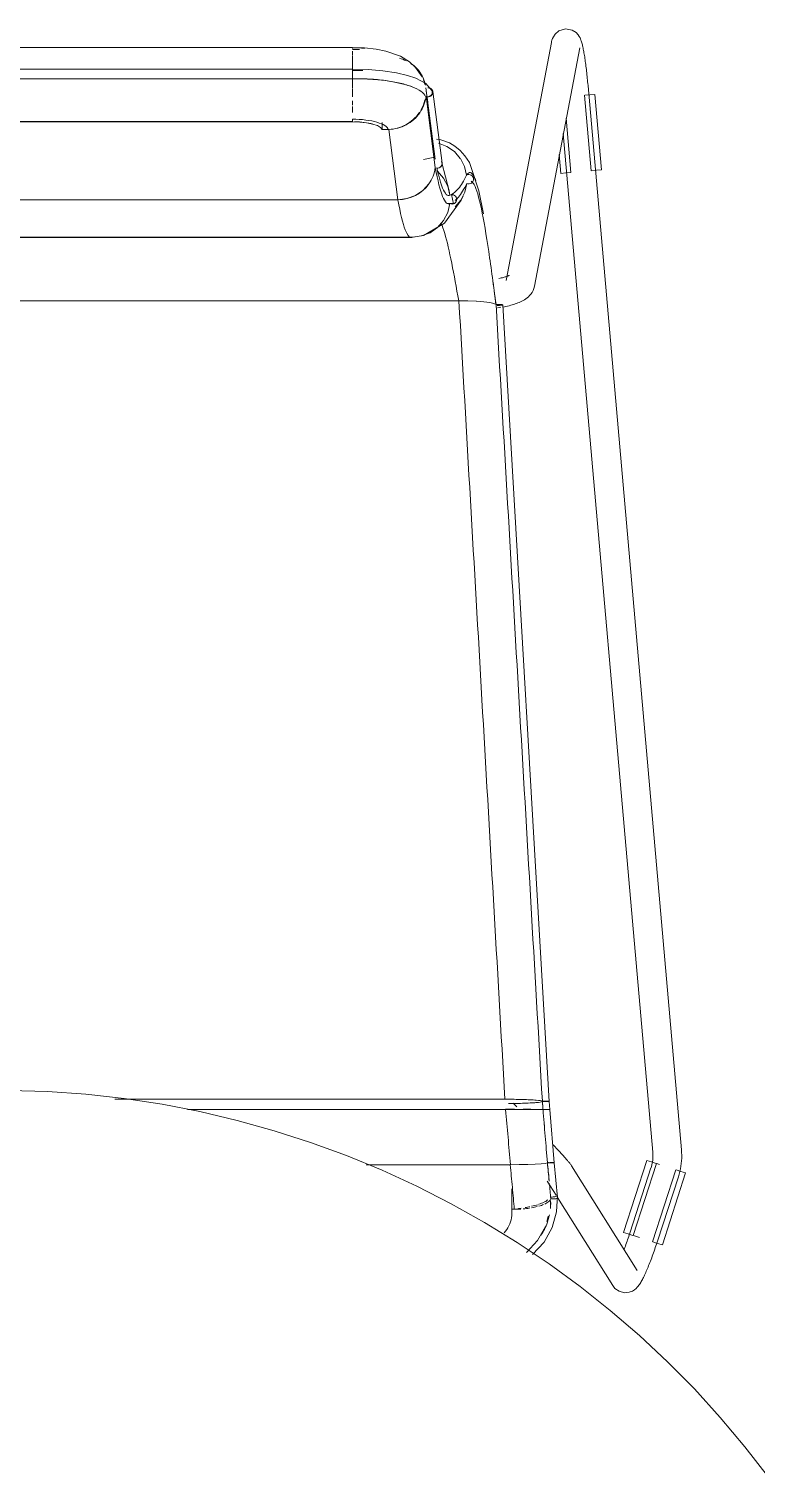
# Model space of a CAD drawing. Header units: millimetres. Extents: x 155927 to 326028, y -36033 to 97293.
# Drawn here: x 207078 to 207381, y 12544 to 13147 of the extents above; entities that cross this region are included whole.
import ezdxf

# ---------------------------------------------------------------- set-up
doc = ezdxf.new("R2010")
doc.units = ezdxf.units.MM
doc.header["$MEASUREMENT"] = 0
doc.layers.add('I-FURN', color=8, linetype='CONTINUOUS', lineweight=9)

msp = doc.modelspace()

# ---------------------------------------------------------------- linework, layer by layer
at = {"layer": 'I-FURN'}
for p, q in [((207295.7, 13142.27), (207295.61, 13141.85)), ((207295.84, 13142.78), (207295.7, 13142.27)), ((207296.05, 13143.4), (207295.84, 13142.78)), ((207296.42, 13144.2), (207296.05, 13143.4)), ((207297.17, 13145.28), (207296.42, 13144.2)), ((207298.75, 13146.61), (207297.17, 13145.28)), ((207298.75, 13146.61), (207301.5, 13147.44)), ((207301.5, 13147.44), (207304.26, 13146.96)), ((207304.26, 13146.96), (207305.91, 13145.92)), ((207305.91, 13145.92), (207306.77, 13145.01)), ((207306.77, 13145.01), (207307.25, 13144.31)), ((207307.25, 13144.31), (207307.55, 13143.75)), ((207307.55, 13143.75), (207307.77, 13143.27)), ((207307.77, 13143.27), (207307.94, 13142.84)), ((207307.94, 13142.84), (207308.08, 13142.44)), ((207308.08, 13142.44), (207308.2, 13142.04)), ((207212.71, 13139.66), (206917.85, 13139.66)), ((207212.71, 13139.49), (207212.71, 13139.66)), ((207212.71, 13139.66), (207217.74, 13139.55)), ((207212.71, 13139.64), (207212.71, 13139.36)), ((207212.71, 13138.17), (207212.71, 13136.42)), ((207212.71, 13136.14), (207212.71, 13133.56)), ((207217.74, 13139.55), (207222.56, 13139.04)), ((207222.56, 13139.04), (207226.59, 13138.25)), ((207226.59, 13138.25), (207232.64, 13136.13)), ((207295.61, 13141.85), (207276.8, 13042.56)), ((207288.59, 13040.32), (207307.4, 13139.61)), ((207308.2, 13142.04), (207308.32, 13141.65)), ((207308.32, 13141.65), (207308.43, 13141.24)), ((207308.43, 13141.24), (207308.53, 13140.83)), ((207308.53, 13140.83), (207308.63, 13140.4)), ((207308.63, 13140.4), (207308.73, 13139.96)), ((207308.73, 13139.96), (207308.83, 13139.5)), ((207308.83, 13139.5), (207308.92, 13139.02)), ((207308.92, 13139.02), (207309.02, 13138.53)), ((207309.02, 13138.53), (207309.11, 13138.01)), ((207309.11, 13138.01), (207309.2, 13137.48)), ((207309.2, 13137.48), (207309.3, 13136.93)), ((207309.3, 13136.93), (207309.39, 13136.36)), ((207309.39, 13136.36), (207309.48, 13135.77)), ((207212.71, 13130.62), (206917.85, 13130.62)), ((207212.71, 13130.38), (207212.71, 13133.41)), ((207212.71, 13133.39), (207212.71, 13130.38)), ((207212.71, 13130.62), (207212.71, 13126.67)), ((207212.71, 13130.62), (207219.25, 13130.53)), ((207212.71, 13130.56), (207212.71, 13130.62)), ((207212.71, 13130.36), (207212.71, 13130.56)), ((207212.71, 13130.05), (207212.71, 13130.36)), ((207219.25, 13130.53), (207225.37, 13130.04)), ((207232.64, 13136.13), (207236.52, 13133.74)), ((207236.52, 13133.74), (207239, 13131.44)), ((207239, 13131.44), (207241.68, 13127.54)), ((207309.48, 13135.77), (207309.57, 13135.17)), ((207309.57, 13135.17), (207309.66, 13134.55)), ((207309.66, 13134.55), (207309.75, 13133.92)), ((207309.75, 13133.92), (207309.84, 13133.27)), ((207309.84, 13133.27), (207309.93, 13132.61)), ((207309.93, 13132.61), (207310.02, 13131.93)), ((207310.02, 13131.93), (207310.1, 13131.24)), ((207310.1, 13131.24), (207310.19, 13130.54)), ((207310.19, 13130.54), (207310.27, 13129.83)), ((206917.85, 13126.66), (207212.71, 13126.66)), ((207212.71, 13129.66), (207212.71, 13130.05)), ((207212.71, 13129.21), (207212.71, 13129.66)), ((207212.71, 13128.72), (207212.71, 13129.21)), ((207212.71, 13128.22), (207212.71, 13128.72)), ((207212.71, 13127.75), (207212.71, 13128.22)), ((207212.71, 13127.33), (207212.71, 13127.75)), ((207212.71, 13127), (207212.71, 13127.33)), ((207212.71, 13126.77), (207212.71, 13127)), ((207212.71, 13126.67), (207212.71, 13126.77)), ((207212.71, 13122.88), (207212.71, 13126.69)), ((207212.71, 13126.69), (207212.71, 13122.88)), ((207218.93, 13126.58), (207212.71, 13126.66)), ((207225.49, 13126.05), (207218.93, 13126.58)), ((207225.37, 13130.04), (207230.99, 13129.2)), ((207229.51, 13125.46), (207225.49, 13126.05)), ((207233.94, 13124.49), (207229.51, 13125.46)), ((207230.99, 13129.2), (207235.68, 13128.1)), ((207237.38, 13123.4), (207233.94, 13124.49)), ((207235.68, 13128.1), (207239.14, 13126.94)), ((207239.14, 13126.94), (207243.25, 13124.76)), ((207241.68, 13127.54), (207241.78, 13127.35)), ((207243.25, 13124.76), (207245.8, 13121.85)), ((207310.27, 13129.83), (207310.35, 13129.12)), ((207310.35, 13129.12), (207310.43, 13128.39)), ((207310.43, 13128.39), (207310.51, 13127.66)), ((207310.51, 13127.66), (207310.58, 13126.92)), ((207310.58, 13126.92), (207310.66, 13126.17)), ((207310.66, 13126.17), (207310.73, 13125.43)), ((207310.73, 13125.43), (207310.8, 13124.68)), ((207310.8, 13124.68), (207310.87, 13123.92)), ((207212.71, 13122.69), (207212.71, 13119.13)), ((207247.16, 13093.22), (207243.32, 13122.91)), ((207243.34, 13119.37), (207247.18, 13089.67)), ((207243.47, 13121.72), (207244.09, 13116.95)), ((207250.01, 13091.58), (207246.16, 13121.35)), ((207309.46, 13119.79), (207312.22, 13088.38)), ((207309.59, 13119.8), (207311.65, 13119.98)), ((207310.87, 13123.92), (207310.88, 13123.77)), ((207349.83, 12680.44), (207310.88, 13123.77)), ((207311.65, 13119.98), (207313.7, 13120.16)), ((207313.7, 13120.16), (207316.46, 13088.75)), ((207212.71, 13117.5), (207212.71, 13115.66)), ((207212.71, 13115.14), (207212.71, 13112.67)), ((207212.71, 13108.82), (206917.85, 13108.82)), ((206917.85, 13108.76), (207212.71, 13108.76)), ((207212.71, 13108.76), (207215.74, 13108.65)), ((207215.74, 13108.65), (207218.59, 13108.33)), ((207218.59, 13108.33), (207221.09, 13107.82)), ((207221.09, 13107.82), (207223.07, 13107.15)), ((207223.07, 13107.15), (207224.42, 13106.36)), ((207224.42, 13106.36), (207225.06, 13105.5)), ((207225.06, 13105.5), (207225.06, 13108.51)), ((207303.78, 13087.63), (207301.79, 13110.24)), ((207225.06, 13105.5), (207227.78, 13105.57)), ((207227.78, 13105.57), (207231.64, 13076.29)), ((207249.55, 13101.25), (207247.77, 13101.48)), ((207253.15, 13099.96), (207249.55, 13101.25)), ((207255.42, 13098.62), (207253.15, 13099.96)), ((207300.58, 13103.89), (207337.88, 12679.39)), ((207247.04, 13094), (207242.22, 13093.05)), ((207252.07, 13098.51), (207248.56, 13099.92)), ((207255.16, 13096.34), (207252.07, 13098.51)), ((207257.64, 13093.51), (207255.16, 13096.34)), ((207257.59, 13096.84), (207255.42, 13098.62)), ((207259.58, 13094.59), (207257.59, 13096.84)), ((207261.4, 13091.77), (207259.58, 13094.59)), ((207298.85, 13095.16), (207299.55, 13087.26)), ((207247.65, 13089.52), (207248.15, 13089.48)), ((207248.15, 13089.48), (207248.64, 13089.56)), ((207250.68, 13085.3), (207248.17, 13088.18)), ((207248.64, 13089.56), (207249.09, 13089.75)), ((207249.09, 13089.75), (207249.48, 13090.05)), ((207249.48, 13090.05), (207249.77, 13090.43)), ((207249.96, 13091.81), (207249.77, 13092.25)), ((207249.77, 13090.43), (207249.96, 13090.88)), ((207250.03, 13091.34), (207249.96, 13091.81)), ((207249.96, 13090.88), (207250.03, 13091.34)), ((207250, 13091.66), (207252.97, 13080.04)), ((207259.38, 13090.19), (207257.68, 13093.45)), ((207260.28, 13086.56), (207259.38, 13090.19)), ((207265.39, 13080.05), (207261.4, 13091.77)), ((207314.41, 13088.57), (207312.35, 13088.39)), ((207316.46, 13088.75), (207314.41, 13088.57)), ((207242.07, 13080.17), (207244.55, 13082.91)), ((207252.43, 13081.91), (207250.68, 13085.3)), ((207253.32, 13078.19), (207252.43, 13081.91)), ((207260.33, 13083.08), (207259.54, 13079.47)), ((207259.55, 13079.46), (207260.33, 13083.08)), ((207260.28, 13086.56), (207260.75, 13086.73)), ((207260.75, 13086.73), (207260.28, 13086.56)), ((207260.81, 13082.93), (207260.33, 13083.08)), ((207260.33, 13083.08), (207260.81, 13082.92)), ((207260.75, 13086.73), (207261.25, 13086.77)), ((207261.25, 13086.77), (207260.75, 13086.73)), ((207261.31, 13082.9), (207260.81, 13082.93)), ((207260.81, 13082.92), (207261.31, 13082.9)), ((207261.25, 13086.77), (207261.74, 13086.69)), ((207261.75, 13086.7), (207261.25, 13086.77)), ((207261.8, 13082.99), (207261.31, 13082.9)), ((207261.31, 13082.9), (207261.8, 13082.99)), ((207261.74, 13086.69), (207262.2, 13086.5)), ((207262.2, 13086.5), (207261.75, 13086.7)), ((207262.25, 13083.2), (207261.8, 13082.99)), ((207261.8, 13082.99), (207262.25, 13083.19)), ((207262.2, 13086.5), (207262.59, 13086.19)), ((207262.59, 13086.19), (207262.2, 13086.5)), ((207262.62, 13083.51), (207262.25, 13083.2)), ((207262.25, 13083.19), (207262.63, 13083.51)), ((207262.59, 13086.19), (207262.89, 13085.8)), ((207262.89, 13085.8), (207262.59, 13086.19)), ((207262.91, 13083.92), (207262.62, 13083.51)), ((207262.63, 13083.51), (207262.92, 13083.91)), ((207262.89, 13085.8), (207263.08, 13085.34)), ((207263.09, 13085.35), (207262.89, 13085.8)), ((207263.1, 13084.37), (207262.91, 13083.92)), ((207262.92, 13083.91), (207263.1, 13084.37)), ((207263.08, 13085.34), (207263.15, 13084.86)), ((207263.16, 13084.86), (207263.09, 13085.35)), ((207263.15, 13084.86), (207263.1, 13084.37)), ((207263.1, 13084.37), (207263.16, 13084.86)), ((207301.59, 13087.44), (207299.55, 13087.26)), ((207303.65, 13087.62), (207301.59, 13087.44)), ((207231.64, 13076.29), (206898.92, 13076.29)), ((206898.92, 13076.29), (207231.64, 13076.29)), ((207231.64, 13076.29), (207235.41, 13076.77)), ((207235.41, 13076.77), (207238.95, 13078.09)), ((207238.95, 13078.09), (207242.07, 13080.17)), ((207250.98, 13066.52), (207257.96, 13076.06)), ((207252.97, 13080.04), (207253.29, 13078.18)), ((207253.79, 13078.36), (207253.32, 13078.19)), ((207253.32, 13078.19), (207253.79, 13078.35)), ((207253.79, 13078.35), (207254.29, 13078.39)), ((207254.29, 13078.39), (207253.79, 13078.36)), ((207254.84, 13074.59), (207254, 13078.48)), ((207254.29, 13078.39), (207254.78, 13078.31)), ((207254.78, 13078.31), (207254.29, 13078.39)), ((207254.78, 13078.31), (207255.23, 13078.11)), ((207255.23, 13078.11), (207254.78, 13078.31)), ((207255.23, 13078.11), (207255.61, 13077.79)), ((207255.62, 13077.8), (207255.23, 13078.11)), ((207257.9, 13076.14), (207255.51, 13073.3)), ((207255.51, 13073.3), (207257.91, 13076.14)), ((207255.61, 13077.79), (207255.91, 13077.39)), ((207255.91, 13077.39), (207255.62, 13077.8)), ((207255.91, 13077.39), (207256.1, 13076.93)), ((207256.1, 13076.93), (207255.91, 13077.39)), ((207256.1, 13075.95), (207255.91, 13075.49)), ((207255.91, 13075.49), (207256.1, 13075.95)), ((207256.1, 13076.93), (207256.16, 13076.44)), ((207256.17, 13076.44), (207256.1, 13076.93)), ((207256.16, 13076.44), (207256.1, 13075.95)), ((207256.1, 13075.95), (207256.17, 13076.44)), ((207259.54, 13079.47), (207257.9, 13076.14)), ((207257.91, 13076.14), (207259.55, 13079.46)), ((207257.96, 13076.06), (207258.85, 13077.81)), ((207267.29, 13070.39), (207265.39, 13080.05)), ((207252.43, 13070.97), (207250.67, 13067.58)), ((207250.68, 13067.58), (207252.43, 13070.97)), ((207252.26, 13074.67), (207255.14, 13074.72)), ((207252.43, 13070.97), (207253.32, 13074.69)), ((207253.79, 13074.53), (207253.32, 13074.69)), ((207253.32, 13074.69), (207253.79, 13074.52)), ((207254.29, 13074.49), (207253.79, 13074.53)), ((207253.79, 13074.52), (207254.29, 13074.49)), ((207254.78, 13074.57), (207254.29, 13074.49)), ((207254.29, 13074.49), (207254.78, 13074.57)), ((207255.23, 13074.77), (207254.78, 13074.57)), ((207254.78, 13074.57), (207255.23, 13074.77)), ((207255.61, 13075.09), (207255.23, 13074.77)), ((207255.23, 13074.77), (207255.62, 13075.09)), ((207255.91, 13075.49), (207255.61, 13075.09)), ((207255.62, 13075.09), (207255.91, 13075.49)), ((207242.32, 13061.41), (207250.98, 13066.52)), ((207248.17, 13064.71), (207245.03, 13062.54)), ((207245.03, 13062.53), (207248.17, 13064.7)), ((207250.67, 13067.58), (207248.17, 13064.71)), ((207248.17, 13064.7), (207250.68, 13067.58)), ((207237.67, 13060.7), (206892.89, 13060.7)), ((206892.89, 13060.7), (207237.67, 13060.7)), ((206893.43, 13060.54), (207198.23, 13060.54)), ((207198.23, 13060.54), (207237.13, 13060.54)), ((207237.13, 13060.54), (207242.17, 13061.34)), ((207241.46, 13061.17), (207237.67, 13060.7)), ((207237.67, 13060.7), (207241.46, 13061.17)), ((207245.03, 13062.54), (207241.46, 13061.17)), ((207241.46, 13061.17), (207245.03, 13062.53)), ((207242.17, 13061.34), (207245.35, 13062.71)), ((207274.25, 13043.58), (207273.76, 13043.49)), ((207274.72, 13043.68), (207274.25, 13043.58)), ((207275.16, 13043.79), (207274.72, 13043.68)), ((207275.59, 13043.89), (207275.16, 13043.79)), ((207275.98, 13044), (207275.59, 13043.89)), ((207276.35, 13044.11), (207275.98, 13044)), ((207276.68, 13044.22), (207276.35, 13044.11)), ((207276.99, 13044.32), (207276.68, 13044.22)), ((207277.25, 13044.42), (207276.99, 13044.32)), ((207277.49, 13044.52), (207277.25, 13044.42)), ((207277.68, 13044.61), (207277.49, 13044.52)), ((207277.83, 13044.68), (207277.68, 13044.61)), ((207277.92, 13044.73), (207277.83, 13044.68)), ((207277.99, 13044.77), (207277.92, 13044.73)), ((207278.02, 13044.79), (207277.99, 13044.77)), ((207288.59, 13040.32), (207288.33, 13039.34)), ((207256.98, 13034.19), (206873.58, 13034.19)), ((206873.58, 13034.19), (207256.98, 13034.19)), ((207260.75, 13034.14), (207256.98, 13034.19)), ((207257.06, 13034.19), (207260.75, 13034.14)), ((207264.28, 13033.98), (207260.75, 13034.14)), ((207260.81, 13034.13), (207264.29, 13033.98)), ((207267.39, 13033.74), (207264.28, 13033.98)), ((207264.33, 13033.98), (207267.39, 13033.75)), ((207269.88, 13033.43), (207267.39, 13033.74)), ((207267.42, 13033.74), (207269.88, 13033.43)), ((207282.79, 13033.75), (207282.23, 13033.5)), ((207283.34, 13034.02), (207282.79, 13033.75)), ((207283.88, 13034.31), (207283.34, 13034.02)), ((207284.42, 13034.63), (207283.88, 13034.31)), ((207284.95, 13034.99), (207284.42, 13034.63)), ((207285.48, 13035.39), (207284.95, 13034.99)), ((207286.01, 13035.85), (207285.48, 13035.39)), ((207286.54, 13036.37), (207286.01, 13035.85)), ((207287.05, 13036.96), (207286.54, 13036.37)), ((207287.53, 13037.65), (207287.05, 13036.96)), ((207287.97, 13038.44), (207287.53, 13037.65)), ((207288.33, 13039.34), (207287.97, 13038.44)), ((207271.63, 13033.07), (207269.88, 13033.43)), ((207269.89, 13033.43), (207271.63, 13033.07)), ((207271.63, 13033.07), (207272.53, 13032.67)), ((207272.53, 13032.67), (207271.63, 13033.07)), ((207273, 13032.68), (207272.53, 13032.67)), ((207272.53, 13032.67), (207273, 13032.68)), ((207273.5, 13032.69), (207273, 13032.68)), ((207273, 13032.68), (207273.5, 13032.69)), ((207273.04, 13032.27), (207273.54, 13032.26)), ((207273.54, 13032.26), (207273.04, 13032.27)), ((207273.87, 13031.34), (207273.15, 13031.25)), ((207273.99, 13032.68), (207273.5, 13032.69)), ((207273.5, 13032.69), (207273.99, 13032.68)), ((207273.54, 13032.26), (207274.03, 13032.27)), ((207274.03, 13032.27), (207273.54, 13032.26)), ((207274.59, 13031.45), (207273.87, 13031.34)), ((207274.44, 13032.66), (207273.99, 13032.68)), ((207273.99, 13032.68), (207274.45, 13032.66)), ((207274.03, 13032.27), (207274.48, 13032.29)), ((207274.48, 13032.29), (207274.03, 13032.27)), ((207274.83, 13032.62), (207274.44, 13032.66)), ((207274.45, 13032.66), (207274.83, 13032.62)), ((207274.48, 13032.29), (207274.86, 13032.33)), ((207274.86, 13032.33), (207274.48, 13032.29)), ((207275.13, 13032.58), (207274.83, 13032.62)), ((207274.83, 13032.62), (207275.13, 13032.58)), ((207274.86, 13032.33), (207275.15, 13032.37)), ((207275.15, 13032.37), (207274.86, 13032.33)), ((207275.32, 13032.53), (207275.13, 13032.58)), ((207275.13, 13032.58), (207275.33, 13032.53)), ((207275.15, 13032.37), (207275.33, 13032.42)), ((207275.34, 13032.42), (207275.15, 13032.37)), ((207275.99, 13031.69), (207275.29, 13031.57)), ((207275.39, 13032.48), (207275.32, 13032.53)), ((207275.33, 13032.53), (207275.4, 13032.48)), ((207275.33, 13032.42), (207275.39, 13032.48)), ((207275.4, 13032.48), (207275.34, 13032.42)), ((207294.68, 12700.57), (207275.4, 13032.48)), ((207276.67, 13031.83), (207275.99, 13031.69)), ((207277.33, 13031.97), (207276.67, 13031.83)), ((207277.99, 13032.12), (207277.33, 13031.97)), ((207278.63, 13032.29), (207277.99, 13032.12)), ((207279.26, 13032.46), (207278.63, 13032.29)), ((207279.88, 13032.64), (207279.26, 13032.46)), ((207280.48, 13032.84), (207279.88, 13032.64)), ((207281.08, 13033.04), (207280.48, 13032.84)), ((207281.66, 13033.26), (207281.08, 13033.04)), ((207282.23, 13033.5), (207281.66, 13033.26)), ((207085.59, 12704.64), (207069.6, 12705.13)), ((207101.55, 12703.51), (207085.59, 12704.64)), ((207117.45, 12701.74), (207101.55, 12703.51)), ((207133.27, 12699.34), (207117.45, 12701.74)), ((207276.23, 12701.46), (207113.63, 12701.46)), ((207113.63, 12701.46), (207276.23, 12701.46)), ((207148.98, 12696.3), (207133.27, 12699.34)), ((207276.5, 12697.15), (207143.94, 12697.15)), ((207143.94, 12697.15), (207276.5, 12697.15)), ((207164.55, 12692.64), (207148.98, 12696.3)), ((207280.02, 12701.43), (207276.23, 12701.46)), ((207280.28, 12697.15), (207276.5, 12697.15)), ((207276.5, 12697.15), (207280.28, 12697.15)), ((207276.51, 12697.27), (207280.29, 12697.27)), ((207280.29, 12697.27), (207276.51, 12697.27)), ((207277.77, 12699.68), (207280.02, 12699.7)), ((207281.19, 12698.29), (207279.72, 12699.82)), ((207283.58, 12701.36), (207280.02, 12701.43)), ((207280.02, 12699.7), (207283.57, 12699.78)), ((207283.85, 12697.15), (207280.28, 12697.15)), ((207280.28, 12697.15), (207283.85, 12697.15)), ((207283.57, 12699.78), (207286.69, 12699.9)), ((207286.71, 12701.23), (207283.58, 12701.36)), ((207283.84, 12697.26), (207286.97, 12697.26)), ((207286.97, 12697.26), (207283.85, 12697.26)), ((207286.98, 12697.16), (207283.85, 12697.15)), ((207283.85, 12697.15), (207286.98, 12697.16)), ((207286.69, 12699.9), (207289.19, 12700.07)), ((207289.21, 12701.07), (207286.71, 12701.23)), ((207286.97, 12697.26), (207289.46, 12697.24)), ((207289.47, 12697.24), (207286.97, 12697.26)), ((207286.98, 12697.16), (207289.49, 12697.17)), ((207289.48, 12697.17), (207286.99, 12697.16)), ((207289.19, 12700.07), (207290.94, 12700.26)), ((207290.96, 12700.88), (207289.21, 12701.07)), ((207289.46, 12697.24), (207291.22, 12697.23)), ((207291.22, 12697.23), (207289.47, 12697.24)), ((207291.23, 12697.19), (207289.49, 12697.17)), ((207289.49, 12697.17), (207291.24, 12697.19)), ((207290.94, 12700.26), (207291.84, 12700.47)), ((207291.85, 12700.67), (207290.96, 12700.88)), ((207292.12, 12697.2), (207291.23, 12697.19)), ((207291.24, 12697.19), (207292.12, 12697.2)), ((207291.84, 12700.47), (207292.31, 12700.46)), ((207292.32, 12700.68), (207291.85, 12700.67)), ((207292.11, 12697.22), (207292.58, 12697.22)), ((207292.59, 12697.22), (207292.12, 12697.22)), ((207292.59, 12697.2), (207292.12, 12697.2)), ((207292.12, 12697.2), (207292.59, 12697.2)), ((207292.31, 12700.46), (207292.81, 12700.46)), ((207292.82, 12700.68), (207292.32, 12700.68)), ((207292.58, 12697.22), (207293.08, 12697.22)), ((207293.08, 12697.22), (207292.59, 12697.22)), ((207293.09, 12697.2), (207292.59, 12697.2)), ((207292.59, 12697.2), (207293.09, 12697.2)), ((207292.81, 12700.46), (207293.3, 12700.46)), ((207293.31, 12700.67), (207292.82, 12700.68)), ((207293.08, 12697.22), (207293.57, 12697.22)), ((207293.57, 12697.22), (207293.08, 12697.22)), ((207293.58, 12697.2), (207293.09, 12697.2)), ((207293.09, 12697.2), (207293.58, 12697.2)), ((207293.3, 12700.46), (207293.75, 12700.47)), ((207293.76, 12700.66), (207293.31, 12700.67)), ((207293.57, 12697.22), (207294.02, 12697.22)), ((207294.03, 12697.22), (207293.57, 12697.22)), ((207294.03, 12697.2), (207293.58, 12697.2)), ((207293.58, 12697.2), (207294.03, 12697.2)), ((207293.75, 12700.47), (207294.13, 12700.49)), ((207294.14, 12700.64), (207293.76, 12700.66)), ((207294.02, 12697.22), (207294.41, 12697.21)), ((207294.41, 12697.21), (207294.03, 12697.22)), ((207294.41, 12697.2), (207294.03, 12697.2)), ((207294.03, 12697.2), (207294.41, 12697.2)), ((207294.13, 12700.49), (207294.43, 12700.51)), ((207294.43, 12700.62), (207294.14, 12700.64)), ((207294.7, 12697.2), (207294.41, 12697.2)), ((207294.41, 12697.2), (207294.71, 12697.2)), ((207294.62, 12700.6), (207294.43, 12700.62)), ((207294.43, 12700.51), (207294.62, 12700.54)), ((207294.68, 12700.57), (207294.62, 12700.6)), ((207294.62, 12700.54), (207294.68, 12700.57)), ((207294.69, 12700.57), (207294.96, 12697.21)), ((207294.89, 12697.21), (207294.96, 12697.21)), ((207294.96, 12697.21), (207294.89, 12697.21)), ((207294.89, 12697.21), (207294.96, 12697.21)), ((207294.96, 12697.21), (207294.89, 12697.21)), ((207296.78, 12675.01), (207294.96, 12697.21)), ((207179.97, 12688.36), (207164.55, 12692.64)), ((207195.2, 12683.47), (207179.97, 12688.36)), ((207210.22, 12677.97), (207195.2, 12683.47)), ((207225.02, 12671.88), (207210.22, 12677.97)), ((207296.76, 12682.05), (207296.32, 12682.52)), ((207297.19, 12681.59), (207296.76, 12682.05)), ((207297.61, 12681.13), (207297.19, 12681.59)), ((207298.03, 12680.69), (207297.61, 12681.13)), ((207298.43, 12680.25), (207298.03, 12680.69)), ((207298.82, 12679.83), (207298.43, 12680.25)), ((207299.2, 12679.41), (207298.82, 12679.83)), ((207299.57, 12679.01), (207299.2, 12679.41)), ((207299.93, 12678.62), (207299.57, 12679.01)), ((207300.27, 12678.24), (207299.93, 12678.62)), ((207300.6, 12677.88), (207300.27, 12678.24)), ((207300.91, 12677.53), (207300.6, 12677.88)), ((207337.88, 12679.39), (207337.92, 12678.73)), ((207337.92, 12678.73), (207337.94, 12678.07)), ((207337.94, 12678.07), (207337.93, 12677.41)), ((207349.84, 12680.39), (207349.83, 12680.44)), ((207349.91, 12679.25), (207349.84, 12680.39)), ((207349.94, 12678.11), (207349.91, 12679.25)), ((207349.92, 12676.97), (207349.94, 12678.11)), ((207218.32, 12674.18), (207278.44, 12674.18)), ((207278.44, 12674.18), (207218.32, 12674.18)), ((207239.55, 12665.2), (207225.02, 12671.88)), ((207278.44, 12674.18), (207282.2, 12674.2)), ((207282.2, 12674.2), (207278.56, 12674.18)), ((207285.74, 12674.28), (207282.29, 12674.21)), ((207282.3, 12674.21), (207285.73, 12674.28)), ((207285.73, 12674.28), (207288.83, 12674.39)), ((207288.84, 12674.39), (207285.8, 12674.28)), ((207288.83, 12674.39), (207291.31, 12674.54)), ((207291.31, 12674.54), (207288.87, 12674.39)), ((207291.31, 12674.54), (207293.05, 12674.72)), ((207293.05, 12674.72), (207291.33, 12674.55)), ((207293.93, 12674.92), (207293.05, 12674.72)), ((207293.05, 12674.72), (207293.94, 12674.92)), ((207294.4, 12674.91), (207293.93, 12674.92)), ((207293.94, 12674.92), (207294.41, 12674.91)), ((207294.42, 12675.11), (207293.95, 12675.1)), ((207293.95, 12675.1), (207294.42, 12675.11)), ((207294.9, 12674.9), (207294.4, 12674.91)), ((207294.41, 12674.91), (207294.91, 12674.9)), ((207295.39, 12674.91), (207294.9, 12674.9)), ((207294.91, 12674.9), (207295.4, 12674.91)), ((207295.41, 12675.11), (207294.92, 12675.11)), ((207294.92, 12675.11), (207295.41, 12675.11)), ((207295.85, 12674.92), (207295.39, 12674.91)), ((207295.4, 12674.91), (207295.85, 12674.92)), ((207295.86, 12675.1), (207295.41, 12675.11)), ((207295.41, 12675.11), (207295.86, 12675.1)), ((207295.85, 12674.92), (207296.23, 12674.94)), ((207296.23, 12674.94), (207295.85, 12674.92)), ((207296.24, 12675.08), (207295.86, 12675.1)), ((207295.86, 12675.1), (207296.24, 12675.08)), ((207296.23, 12674.94), (207296.53, 12674.96)), ((207296.53, 12674.96), (207296.23, 12674.94)), ((207296.54, 12675.06), (207296.24, 12675.08)), ((207296.24, 12675.08), (207296.53, 12675.06)), ((207296.53, 12675.06), (207296.72, 12675.03)), ((207296.53, 12674.96), (207296.72, 12674.98)), ((207296.72, 12675.03), (207296.54, 12675.06)), ((207296.79, 12675.01), (207296.72, 12675.03)), ((207296.72, 12675.03), (207296.78, 12675.01)), ((207296.78, 12675.01), (207296.72, 12674.98)), ((207296.72, 12674.98), (207296.79, 12675.01)), ((207298.21, 12660.52), (207296.79, 12675.01)), ((207301.22, 12677.19), (207300.91, 12677.53)), ((207301.5, 12676.87), (207301.22, 12677.19)), ((207301.78, 12676.56), (207301.5, 12676.87)), ((207302.03, 12676.27), (207301.78, 12676.56)), ((207302.28, 12675.99), (207302.03, 12676.27)), ((207302.51, 12675.72), (207302.28, 12675.99)), ((207302.72, 12675.47), (207302.51, 12675.72)), ((207302.92, 12675.23), (207302.72, 12675.47)), ((207303.11, 12675), (207302.92, 12675.23)), ((207303.29, 12674.77), (207303.11, 12675)), ((207303.47, 12674.55), (207303.29, 12674.77)), ((207303.64, 12674.32), (207303.47, 12674.55)), ((207303.82, 12674.07), (207303.64, 12674.32)), ((207304.04, 12673.74), (207303.82, 12674.07)), ((207331.34, 12630.16), (207304.04, 12673.74)), ((207335.39, 12675.98), (207325.7, 12645.97)), ((207337.13, 12672.83), (207328.42, 12646.02)), ((207329.74, 12644.66), (207339.43, 12674.67)), ((207335.39, 12675.98), (207337.34, 12675.35)), ((207337.14, 12672.86), (207337.13, 12672.83)), ((207337.33, 12673.49), (207337.14, 12672.86)), ((207337.5, 12674.13), (207337.33, 12673.49)), ((207337.34, 12675.35), (207339.31, 12674.71)), ((207337.64, 12674.78), (207337.5, 12674.13)), ((207337.75, 12675.43), (207337.64, 12674.78)), ((207337.84, 12676.09), (207337.75, 12675.43)), ((207347.5, 12672.07), (207337.81, 12642.06)), ((207337.9, 12676.75), (207337.84, 12676.09)), ((207337.93, 12677.41), (207337.9, 12676.75)), ((207339.53, 12674.64), (207340.69, 12674.26)), ((207347.62, 12672.03), (207349.59, 12671.39)), ((207349.16, 12671.32), (207349.4, 12672.44)), ((207349.4, 12672.44), (207349.6, 12673.56)), ((207349.6, 12673.56), (207349.76, 12674.69)), ((207349.76, 12674.69), (207349.86, 12675.83)), ((207349.86, 12675.83), (207349.92, 12676.97)), ((207293.87, 12667.37), (207297.53, 12661.52)), ((207339.83, 12642.31), (207348.54, 12669.12)), ((207351.54, 12670.76), (207341.86, 12640.75)), ((207348.54, 12669.12), (207348.87, 12670.21)), ((207348.87, 12670.21), (207349.16, 12671.32)), ((207349.59, 12671.39), (207351.54, 12670.76)), ((207253.81, 12657.94), (207239.55, 12665.2)), ((207279.15, 12654.38), (207279.15, 12664.14)), ((207298.09, 12661.41), (207297.8, 12654.5)), ((207298.14, 12660.55), (207321.17, 12623.79)), ((207267.77, 12650.12), (207253.81, 12657.94)), ((207280.14, 12655.63), (207279.09, 12655.63)), ((207297.8, 12654.5), (207295.93, 12647.98)), ((207281.4, 12641.75), (207267.77, 12650.12)), ((207293.22, 12648.38), (207289.85, 12642.55)), ((207295.93, 12647.98), (207292.54, 12641.97)), ((207294.69, 12632.83), (207281.4, 12641.75)), ((207289.85, 12642.55), (207285.17, 12637.64)), ((207292.54, 12641.97), (207287.79, 12636.82)), ((207327.65, 12645.34), (207325.7, 12645.97)), ((207326.68, 12640.95), (207326.92, 12641.6)), ((207326.92, 12641.6), (207327.15, 12642.27)), ((207327.15, 12642.27), (207327.39, 12642.94)), ((207327.39, 12642.94), (207327.62, 12643.62)), ((207327.62, 12643.62), (207327.85, 12644.31)), ((207329.62, 12644.7), (207327.65, 12645.34)), ((207327.85, 12644.31), (207328.08, 12645)), ((207328.08, 12645), (207328.31, 12645.69)), ((207328.31, 12645.69), (207328.42, 12646.02)), ((207329.84, 12644.63), (207332.32, 12643.83)), ((207339.9, 12641.38), (207337.93, 12642.02)), ((207339.44, 12641.11), (207339.68, 12641.85)), ((207339.68, 12641.85), (207339.83, 12642.31)), ((207341.86, 12640.75), (207339.9, 12641.38)), ((207325.98, 12639.04), (207326.21, 12639.66)), ((207326.21, 12639.66), (207326.45, 12640.3)), ((207326.45, 12640.3), (207326.68, 12640.95)), ((207337.17, 12634.71), (207337.42, 12635.38)), ((207337.42, 12635.38), (207337.68, 12636.07)), ((207337.68, 12636.07), (207337.93, 12636.77)), ((207337.93, 12636.77), (207338.19, 12637.48)), ((207338.19, 12637.48), (207338.44, 12638.19)), ((207338.44, 12638.19), (207338.69, 12638.92)), ((207338.69, 12638.92), (207338.94, 12639.64)), ((207338.94, 12639.64), (207339.19, 12640.38)), ((207339.19, 12640.38), (207339.44, 12641.11)), ((207307.61, 12623.4), (207294.69, 12632.83)), ((207334.93, 12629.23), (207335.17, 12629.77)), ((207335.17, 12629.77), (207335.42, 12630.34)), ((207335.42, 12630.34), (207335.66, 12630.92)), ((207335.66, 12630.92), (207335.91, 12631.51)), ((207335.91, 12631.51), (207336.16, 12632.12)), ((207336.16, 12632.12), (207336.41, 12632.75)), ((207336.41, 12632.75), (207336.66, 12633.39)), ((207336.66, 12633.39), (207336.91, 12634.04)), ((207336.91, 12634.04), (207337.17, 12634.71)), ((207320.14, 12613.45), (207307.61, 12623.4)), ((207322.07, 12622.66), (207321.17, 12623.79)), ((207331.39, 12623.1), (207331.76, 12623.52)), ((207331.76, 12623.52), (207332.07, 12623.93)), ((207332.07, 12623.93), (207332.35, 12624.32)), ((207332.35, 12624.32), (207332.6, 12624.7)), ((207332.6, 12624.7), (207332.84, 12625.1)), ((207332.84, 12625.1), (207333.08, 12625.5)), ((207333.08, 12625.5), (207333.31, 12625.91)), ((207333.31, 12625.91), (207333.54, 12626.33)), ((207333.54, 12626.33), (207333.77, 12626.77)), ((207333.77, 12626.77), (207334, 12627.23)), ((207334, 12627.23), (207334.23, 12627.7)), ((207334.23, 12627.7), (207334.46, 12628.19)), ((207334.46, 12628.19), (207334.7, 12628.7)), ((207334.7, 12628.7), (207334.93, 12629.23)), ((207322.07, 12622.66), (207323.8, 12621.44)), ((207323.8, 12621.44), (207326.03, 12620.85)), ((207326.03, 12620.85), (207328, 12621.03)), ((207328, 12621.03), (207329.38, 12621.55)), ((207329.38, 12621.55), (207330.29, 12622.11)), ((207330.29, 12622.11), (207330.92, 12622.63)), ((207330.92, 12622.63), (207331.39, 12623.1)), ((207332.27, 12603.01), (207320.14, 12613.45)), ((207343.96, 12592.1), (207332.27, 12603.01)), ((207355.21, 12580.73), (207343.96, 12592.1)), ((207366, 12568.91), (207355.21, 12580.73)), ((207376.31, 12556.67), (207366, 12568.91)), ((207386.12, 12544.04), (207376.31, 12556.67))]:
    msp.add_line(p, q, dxfattribs=at)
for centre, major_axis, ratio, start_param, end_param in [((207212.71, 13135.38), (12.4, 0), 0.287441, 1.332781, 1.570796), ((207212.71, 13123.91), (0, 15.75), 0.000004, 3.431839, 3.614078), ((207231.51, 13091.36), (15.78, 0), 0.955139, 5.929149, 6.170649), ((207248.06, 13091.35), (1.96, 0), 0.955139, 4.501447, 6.790779), ((207231.51, 13091.36), (15.78, 0), 0.955139, 4.720632, 5.68731), ((207231.51, 13091.36), (15.78, 0), 0.955139, 5.687432, 5.928979)]:
    msp.add_ellipse(centre, major_axis=major_axis, ratio=ratio, start_param=start_param, end_param=end_param, dxfattribs=at)
for points in [[(207212.71, 13139.57), (207214.42, 13139.58), (207216.09, 13139.5), (207217.68, 13139.35)], [(207212.71, 13130.09), (207214.14, 13130.12), (207215.56, 13130.11), (207216.97, 13130.08)], [(207235.09, 13134.18), (207234.2, 13134.61), (207233.28, 13135.01), (207232.32, 13135.25)], [(207212.71, 13126.69), (207215.05, 13126.74), (207219.7, 13126.66), (207226.56, 13126.03), (207232.7, 13124.92), (207237.77, 13123.39), (207241.47, 13121.5), (207242.78, 13120.09), (207243.14, 13119.36)], [(207242.25, 13126.25), (207242.5, 13125.62), (207242.66, 13124.97), (207242.8, 13124.32)], [(207227.78, 13105.57), (207229.07, 13105.61), (207231.57, 13105.97), (207235.17, 13107.39), (207238.32, 13109.58), (207240.85, 13112.41), (207242.61, 13115.75), (207243.19, 13118.13), (207243.34, 13119.37)], [(207244.1, 13119.19), (207243.93, 13119.18), (207243.76, 13119.18), (207243.6, 13119.22)], [(207242.88, 13117.85), (207242.57, 13116.47), (207242.06, 13115.1), (207241.37, 13113.85)], [(207212.71, 13109.89), (207216.49, 13109.83), (207223.89, 13108.86), (207227.27, 13106.7), (207227.53, 13105.58)], [(207221.08, 13107.87), (207219.04, 13108.42), (207216.32, 13108.7), (207213.54, 13108.8)], [(207253.32, 13074.69), (207252.3, 13074.14), (207250.25, 13076.11), (207248.21, 13084.17), (207247.18, 13089.67)], [(207237.13, 13060.54), (207237.31, 13060.55), (207237.49, 13060.6), (207237.67, 13060.7)], [(207272.51, 13032.68), (207272.13, 13035.74), (207271.74, 13038.83), (207271.35, 13041.88)], [(207257.06, 13034.19), (207260.25, 12978.83), (207263.45, 12923.41), (207266.65, 12867.95)], [(207272.53, 13032.67), (207275.75, 12977.43), (207282.19, 12866.83), (207288.63, 12756.07), (207291.85, 12700.67)], [(207266.65, 12867.95), (207269.84, 12812.49), (207273.04, 12756.99), (207276.23, 12701.46)], [(207276.5, 12697.15), (207276.84, 12693.31), (207277.18, 12689.48), (207277.53, 12685.65)], [(207292.11, 12697.22), (207292.07, 12697.76), (207291.98, 12698.84), (207291.89, 12699.93), (207291.84, 12700.47)], [(207292.12, 12697.2), (207292.08, 12697.78), (207291.99, 12698.93), (207291.9, 12700.09), (207291.85, 12700.67)], [(207292.12, 12697.2), (207292.42, 12693.48), (207293.03, 12686.05), (207293.63, 12678.62), (207293.93, 12674.92)], [(207292.64, 12690.89), (207292.67, 12690.48), (207292.71, 12690.07), (207292.74, 12689.66)], [(207277.53, 12685.65), (207277.87, 12681.82), (207278.21, 12678), (207278.56, 12674.18)], [(207293.04, 12686.05), (207293.34, 12682.4), (207293.65, 12678.75), (207293.95, 12675.1)], [(207280.14, 12655.63), (207279.88, 12658.65), (207279.34, 12664.79), (207278.75, 12671.04), (207278.44, 12674.18)], [(207294.66, 12667.38), (207294.42, 12669.87), (207294.18, 12672.39), (207293.94, 12674.92)], [(207294.66, 12668.02), (207294.42, 12670.36), (207294.19, 12672.73), (207293.95, 12675.1)], [(207295.37, 12659.96), (207295.16, 12662.12), (207294.95, 12664.31), (207294.74, 12666.51)], [(207292.79, 12658.65), (207293.43, 12658.96), (207293.82, 12659.28), (207294.15, 12659.6)], [(207295.37, 12659.96), (207295.23, 12659.57), (207294.66, 12658.82), (207293.52, 12658.12), (207292.83, 12657.79)], [(207279.09, 12655.63), (207279.14, 12655.12), (207279.16, 12654.61), (207279.15, 12654.1)], [(207282.93, 12655.72), (207282.02, 12655.67), (207281.09, 12655.63), (207280.14, 12655.63)], [(207281.55, 12655.86), (207282.03, 12655.92), (207282.5, 12655.98), (207282.96, 12656.04)], [(207286.49, 12656.09), (207285.64, 12655.97), (207284.77, 12655.85), (207283.86, 12655.79)], [(207284.67, 12656.31), (207285.35, 12656.42), (207286, 12656.55), (207286.66, 12656.69)], [(207287.33, 12656.84), (207288.25, 12657.06), (207289.19, 12657.29), (207290.04, 12657.53)], [(207289.72, 12656.73), (207288.98, 12656.54), (207288.18, 12656.38), (207287.34, 12656.23)], [(207290.37, 12657.69), (207291.18, 12657.95), (207291.99, 12658.24), (207292.54, 12658.53)], [(207292.37, 12657.59), (207291.79, 12657.35), (207291.13, 12657.11), (207290.39, 12656.91)], [(207295.34, 12658.43), (207295.33, 12657.6), (207295.29, 12656.78), (207295.21, 12655.96)], [(207295.23, 12657.18), (207295.29, 12657.83), (207295.3, 12658.48), (207295.29, 12659.13)], [(207293.71, 12650.56), (207293.97, 12651.27), (207294.15, 12652), (207294.28, 12652.73)]]:
    msp.add_open_spline(points, degree=3, dxfattribs=at)
for points, knots in [([(207243.13, 13124.03), (207242.97, 13124.8), (207242.4, 13126.7), (207240.84, 13129.56), (207238.84, 13131.75), (207237.45, 13132.75), (207237.05, 13133.02)], [0.0592823, 0.0592823, 0.0592823, 0.0592823, 0.1666667, 0.3333333, 0.5, 0.565028, 0.565028, 0.565028, 0.565028]), ([(207243.34, 13119.37), (207243.48, 13119.31), (207243.69, 13119.24), (207243.98, 13119.2), (207244.26, 13119.19), (207244.56, 13119.22), (207244.85, 13119.31), (207245.12, 13119.42), (207245.43, 13119.62), (207245.75, 13119.92), (207245.99, 13120.29), (207246.12, 13120.65), (207246.17, 13120.96), (207246.17, 13121.23), (207246.14, 13121.5), (207246.07, 13121.74), (207245.95, 13121.99), (207245.76, 13122.29), (207245.44, 13122.6), (207245.04, 13122.82), (207244.69, 13122.92), (207244.43, 13122.95), (207244.27, 13122.96), (207244.19, 13122.96)], [0, 0, 0, 0, 0.0555556, 0.0833333, 0.1111111, 0.1666667, 0.1944444, 0.2222222, 0.2777778, 0.3333333, 0.3888889, 0.4444444, 0.4791667, 0.5138889, 0.5486111, 0.5833333, 0.6180556, 0.6527778, 0.7222222, 0.7916667, 0.8263889, 0.8611111, 0.8888889, 0.8888889, 0.8888889, 0.8888889]), ([(207244.1, 13122.94), (207244.27, 13122.94), (207244.55, 13122.9), (207244.94, 13122.75), (207245.35, 13122.5), (207245.81, 13121.97), (207246.06, 13121.11), (207245.83, 13120.32), (207245.44, 13119.79), (207245.05, 13119.47), (207244.75, 13119.33), (207244.59, 13119.28)], [-0.875, -0.875, -0.875, -0.875, -0.8125, -0.765625, -0.71875, -0.625, -0.5, -0.375, -0.3125, -0.25, -0.1875, -0.1875, -0.1875, -0.1875]), ([(207240.73, 13112.82), (207240.66, 13112.71), (207239.17, 13110.53), (207236.13, 13107.93), (207232.55, 13106.37), (207231.31, 13106.12)], [-0.6843196, -0.6843196, -0.6843196, -0.6843196, -0.6666667, -0.3333333, -0.1666667, -0.1666667, -0.1666667, -0.1666667]), ([(207253.32, 13078.19), (207252.3, 13077.65), (207250.48, 13079.38), (207248.67, 13085.86), (207247.88, 13089.58)], [0, 0, 0, 0, 0.5, 0.8877852, 0.8877852, 0.8877852, 0.8877852]), ([(207264.13, 13084.14), (207263.87, 13084.86), (207262.59, 13087.89), (207261.31, 13088.12), (207260.28, 13086.56)], [0.6866019, 0.6866019, 0.6866019, 0.6866019, 0.75, 1, 1, 1, 1]), ([(207260.28, 13086.56), (207259.12, 13084.16), (207257.03, 13080.73), (207254.94, 13078.95), (207254, 13078.48)], [0, 0, 0, 0, 0.5, 0.9025379, 0.9025379, 0.9025379, 0.9025379]), ([(207260.33, 13083.08), (207259.16, 13080.67), (207257.54, 13078.01), (207255.91, 13076.34), (207255.45, 13075.95)], [0, 0, 0, 0, 0.5, 0.696307, 0.696307, 0.696307, 0.696307]), ([(207272.53, 13032.67), (207271.51, 13040.22), (207269.48, 13055.43), (207266.43, 13073.87), (207263.99, 13082.17), (207262.57, 13083.76), (207262.16, 13083.96)], [0, 0, 0, 0, 0.25, 0.5, 0.75, 0.8499412, 0.8499412, 0.8499412, 0.8499412]), ([(207231.64, 13076.29), (207232.64, 13070.57), (207234.47, 13062.93), (207236.31, 13060.54), (207237.13, 13060.54)], [0, 0, 0, 0, 0.5, 0.9107154, 0.9107154, 0.9107154, 0.9107154]), ([(207249.68, 13066.47), (207250.17, 13065.32), (207251.63, 13061.08), (207254.06, 13050.36), (207256.01, 13039.58), (207256.98, 13034.19)], [0.375, 0.375, 0.375, 0.375, 0.5, 0.75, 1, 1, 1, 1]), ([(207276.23, 12701.46), (207277.51, 12701.46), (207280.06, 12701.44), (207283.66, 12701.37), (207286.83, 12701.24), (207290.19, 12701.02), (207291.57, 12700.81), (207291.85, 12700.67)], [-1, -1, -1, -1, -0.833333, -0.666667, -0.5, -0.333333, 0, 0, 0, 0]), ([(207291.84, 12700.47), (207291.55, 12700.32), (207290.16, 12700.12), (207286.81, 12699.9), (207283.65, 12699.77), (207280.54, 12699.7), (207278.53, 12699.68), (207277.77, 12699.68)], [-1, -1, -1, -1, -0.6666667, -0.5, -0.3333333, -0.1666667, -0.0664381, -0.0664381, -0.0664381, -0.0664381]), ([(207294.69, 12700.57), (207294.69, 12700.55), (207294.55, 12700.52), (207294.15, 12700.49), (207293.77, 12700.47), (207293.31, 12700.46), (207292.81, 12700.46), (207292.31, 12700.46), (207291.99, 12700.46), (207291.84, 12700.47)], [-0.5, -0.5, -0.5, -0.5, -0.375, -0.3125, -0.25, -0.1875, -0.125, -0.0625, 0, 0, 0, 0]), ([(207291.85, 12700.67), (207292.07, 12700.67), (207292.57, 12700.68), (207293.2, 12700.68), (207293.66, 12700.67), (207294.07, 12700.65), (207294.53, 12700.62), (207294.69, 12700.59), (207294.69, 12700.57)], [-1, -1, -1, -1, -0.90625, -0.8125, -0.765625, -0.71875, -0.625, -0.501507, -0.501507, -0.501507, -0.501507]), ([(207295.27, 12660.69), (207295.49, 12660.68), (207295.98, 12660.69), (207296.73, 12660.78), (207297.4, 12660.93), (207297.83, 12661.1), (207297.99, 12661.22), (207298.03, 12661.26)], [-1, -1, -1, -1, -0.90625, -0.8125, -0.71875, -0.625, -0.5625, -0.5625, -0.5625, -0.5625]), ([(207298.16, 12660.37), (207298.14, 12660.35), (207298.1, 12660.3), (207297.99, 12660.22), (207297.8, 12660.12), (207297.48, 12660.02), (207297.08, 12659.95), (207296.73, 12659.91), (207296.35, 12659.89), (207295.98, 12659.9), (207295.69, 12659.92), (207295.59, 12659.94)], [0.5555556, 0.5555556, 0.5555556, 0.5555556, 0.5833333, 0.6180556, 0.6527778, 0.7222222, 0.7916667, 0.8263889, 0.8611111, 0.9305556, 0.9724106, 0.9724106, 0.9724106, 0.9724106]), ([(207279.09, 12655.63), (207279.31, 12653.24), (207278.68, 12649.64), (207276.75, 12646.64), (207275.98, 12645.73)], [0, 0, 0, 0, 0.3333333, 0.5, 0.5, 0.5, 0.5]), ([(207294.77, 12653.28), (207294.33, 12651.2), (207293.35, 12648.24), (207291.79, 12645.57), (207291.26, 12644.77)], [-0.8210019, -0.8210019, -0.8210019, -0.8210019, -0.6666667, -0.5975811, -0.5975811, -0.5975811, -0.5975811])]:
    msp.add_open_spline(points, degree=3, knots=knots, dxfattribs=at)

doc.saveas('drawing.dxf')
